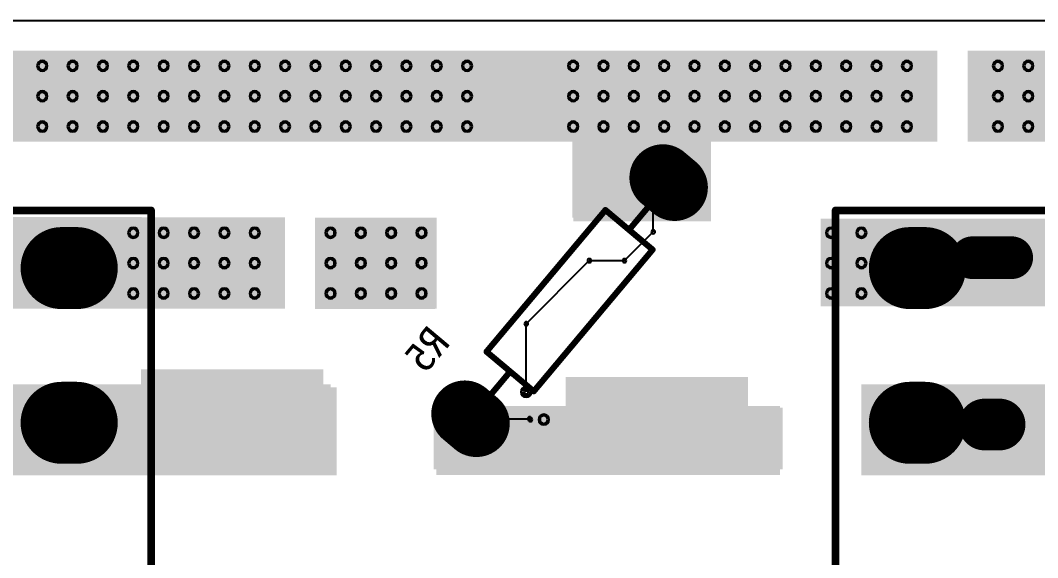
# Model space of a CAD drawing. Header units: inches. Extents: x 32166 to 66782, y 2386 to 7162.
# Drawn here: x 33277.6 to 33428.5, y 3013.9 to 3093.6 of the extents above; entities that cross this region are included whole.
import ezdxf

# ---------------------------------------------------------------- set-up
doc = ezdxf.new("R2010")
doc.units = ezdxf.units.IN
doc.header["$LTSCALE"] = 0.64311
doc.header["$MEASUREMENT"] = 0
for name, color, linetype in [('BOTTOMLAYER', 5, 'CONTINUOUS'), ('BOTTOMOVERLAY', 54, 'CONTINUOUS'), ('BOTTOMPASTE', 16, 'CONTINUOUS'), ('BOTTOMSOLDER', 6, 'CONTINUOUS'), ('KEEPOUTLAYER', 6, 'CONTINUOUS'), ('MULTILAYER', 9, 'CONTINUOUS')]:
    doc.layers.add(name, color=color, linetype=linetype)
doc.styles.get("Standard").update_dxf_attribs({"font": 'txt', "width": 0.8})

msp = doc.modelspace()

# ---------------------------------------------------------------- linework, layer by layer
at = {"layer": 'BOTTOMLAYER'}
for p, q in [((33371.48, 3062.18), (33371.48, 3067.11)), ((33367.22, 3057.91), (33371.48, 3062.18)), ((33352.64, 3048.55), (33362, 3057.91)), ((33362, 3057.91), (33367.22, 3057.91)), ((33352.64, 3038.43), (33352.64, 3048.55)), ((33352.64, 3038.43), (33352.64, 3038.43)), ((33344.38, 3034.46), (33353.14, 3034.46)), ((33353.14, 3034.46), (33353.27, 3034.33))]:
    msp.add_line(p, q, dxfattribs=at)
for points, const_width in [([(33374.63, 3068.76), (33372.91, 3070.21)], 9), ([(33370.97, 3067.55), (33372, 3066.68)], 2.25), ([(33283.72, 3056.81), (33285.97, 3056.81)], 11.25), ([(33409.54, 3056.81), (33411.79, 3056.81)], 11.25), ([(33424.66, 3058.35), (33418.81, 3058.35)], 5.4), ([(33283.72, 3033.86), (33285.97, 3033.86)], 11.25), ([(33345.24, 3033.74), (33343.52, 3035.19)], 9), ([(33409.54, 3033.86), (33411.79, 3033.86)], 11.25), ([(33422.86, 3033.6), (33420.61, 3033.6)], 6.75)]:
    msp.add_lwpolyline(points, dxfattribs=dict(at, const_width=const_width))
for points, const_width in [([(33374.35, 3071.93, 1), (33371.46, 3068.49, 1)], 4.5), ([(33376.07, 3070.49, 1), (33373.18, 3067.04, 1)], 4.5), ([(33371.33, 3067.98, 1), (33370.6, 3067.12, 1)], 1.12), ([(33372.36, 3067.11, 1), (33371.64, 3066.25, 1)], 1.12), ([(33286.53, 3056.81, 1), (33280.91, 3056.81, 1)], 5.63), ([(33288.78, 3056.81, 1), (33283.16, 3056.81, 1)], 5.63), ([(33412.35, 3056.81, 1), (33406.73, 3056.81, 1)], 5.63), ([(33414.6, 3056.81, 1), (33408.98, 3056.81, 1)], 5.63), ([(33418.81, 3059.7, 1), (33418.81, 3057, 1)], 2.7), ([(33424.66, 3059.7, 1), (33424.66, 3057, 1)], 2.7), ([(33286.53, 3033.86, 1), (33280.91, 3033.86, 1)], 5.63), ([(33288.78, 3033.86, 1), (33283.16, 3033.86, 1)], 5.63), ([(33344.96, 3036.91, 1), (33342.07, 3033.46, 1)], 4.5), ([(33412.35, 3033.86, 1), (33406.73, 3033.86, 1)], 5.63), ([(33414.6, 3033.86, 1), (33408.98, 3033.86, 1)], 5.63), ([(33346.69, 3035.46, 1), (33343.79, 3032.02, 1)], 4.5), ([(33420.61, 3035.29, 1), (33420.61, 3031.92, 1)], 3.37), ([(33422.86, 3035.29, 1), (33422.86, 3031.92, 1)], 3.37)]:
    msp.add_lwpolyline(points, format="xyb", close=True, dxfattribs=dict(at, const_width=const_width))
for centre, radius, start, end in [((33280.86, 3086.8), 0.562, 0, 180), ((33280.86, 3086.8), 0.562, 180, 0), ((33285.36, 3086.8), 0.562, 0, 180), ((33285.36, 3086.8), 0.562, 180, 0), ((33289.86, 3086.8), 0.562, 0, 180), ((33289.86, 3086.8), 0.562, 180, 0), ((33294.36, 3086.8), 0.562, 0, 180), ((33294.36, 3086.8), 0.562, 180, 0), ((33298.86, 3086.8), 0.562, 0, 180), ((33298.86, 3086.8), 0.562, 180, 0), ((33303.36, 3086.8), 0.562, 0, 180), ((33303.36, 3086.8), 0.562, 180, 0), ((33307.86, 3086.8), 0.562, 0, 180), ((33307.86, 3086.8), 0.562, 180, 0), ((33312.36, 3086.8), 0.562, 0, 180), ((33312.36, 3086.8), 0.562, 180, 0), ((33316.86, 3086.8), 0.562, 0, 180), ((33316.86, 3086.8), 0.562, 180, 0), ((33321.36, 3086.8), 0.562, 0, 180), ((33321.36, 3086.8), 0.562, 180, 0), ((33325.86, 3086.8), 0.562, 0, 180), ((33325.86, 3086.8), 0.562, 180, 0), ((33330.36, 3086.8), 0.562, 0, 180), ((33330.36, 3086.8), 0.562, 180, 0), ((33334.86, 3086.8), 0.562, 0, 180), ((33334.86, 3086.8), 0.562, 180, 0), ((33339.36, 3086.8), 0.562, 0, 180), ((33339.36, 3086.8), 0.562, 180, 0), ((33343.86, 3086.8), 0.562, 0, 180), ((33343.86, 3086.8), 0.562, 180, 0), ((33359.61, 3086.8), 0.562, 0, 180), ((33359.61, 3086.8), 0.562, 180, 0), ((33364.11, 3086.8), 0.562, 0, 180), ((33364.11, 3086.8), 0.562, 180, 0), ((33368.61, 3086.8), 0.562, 0, 180), ((33368.61, 3086.8), 0.562, 180, 0), ((33373.11, 3086.8), 0.562, 0, 180), ((33373.11, 3086.8), 0.562, 180, 0), ((33377.61, 3086.8), 0.562, 0, 180), ((33377.61, 3086.8), 0.562, 180, 0), ((33382.11, 3086.8), 0.562, 0, 180), ((33382.11, 3086.8), 0.562, 180, 0), ((33386.61, 3086.8), 0.562, 0, 180), ((33386.61, 3086.8), 0.562, 180, 0), ((33391.11, 3086.8), 0.562, 0, 180), ((33391.11, 3086.8), 0.562, 180, 0), ((33395.61, 3086.8), 0.562, 0, 180), ((33395.61, 3086.8), 0.562, 180, 0), ((33400.11, 3086.8), 0.562, 0, 180), ((33400.11, 3086.8), 0.562, 180, 0), ((33404.61, 3086.8), 0.562, 0, 180), ((33404.61, 3086.8), 0.562, 180, 0), ((33409.11, 3086.8), 0.562, 0, 180), ((33409.11, 3086.8), 0.562, 180, 0), ((33422.61, 3086.8), 0.562, 0, 180), ((33422.61, 3086.8), 0.562, 180, 0), ((33427.11, 3086.8), 0.562, 0, 180), ((33427.11, 3086.8), 0.562, 180, 0), ((33280.86, 3082.3), 0.562, 0, 180), ((33280.86, 3082.3), 0.562, 180, 0), ((33285.36, 3082.3), 0.562, 0, 180), ((33285.36, 3082.3), 0.562, 180, 0), ((33289.86, 3082.3), 0.562, 0, 180), ((33289.86, 3082.3), 0.562, 180, 0), ((33294.36, 3082.3), 0.562, 0, 180), ((33294.36, 3082.3), 0.562, 180, 0), ((33298.86, 3082.3), 0.562, 0, 180), ((33298.86, 3082.3), 0.562, 180, 0), ((33303.36, 3082.3), 0.562, 0, 180), ((33303.36, 3082.3), 0.562, 180, 0), ((33307.86, 3082.3), 0.562, 0, 180), ((33307.86, 3082.3), 0.562, 180, 0), ((33312.36, 3082.3), 0.562, 0, 180), ((33312.36, 3082.3), 0.562, 180, 0), ((33316.86, 3082.3), 0.562, 0, 180), ((33316.86, 3082.3), 0.562, 180, 0), ((33321.36, 3082.3), 0.562, 0, 180), ((33321.36, 3082.3), 0.562, 180, 0), ((33325.86, 3082.3), 0.562, 0, 180), ((33325.86, 3082.3), 0.562, 180, 0), ((33330.36, 3082.3), 0.562, 0, 180), ((33330.36, 3082.3), 0.562, 180, 0), ((33334.86, 3082.3), 0.562, 0, 180), ((33334.86, 3082.3), 0.562, 180, 0), ((33339.36, 3082.3), 0.562, 0, 180), ((33339.36, 3082.3), 0.562, 180, 0), ((33343.86, 3082.3), 0.562, 0, 180), ((33343.86, 3082.3), 0.562, 180, 0), ((33359.61, 3082.3), 0.562, 0, 180), ((33359.61, 3082.3), 0.562, 180, 0), ((33364.11, 3082.3), 0.562, 0, 180), ((33364.11, 3082.3), 0.562, 180, 0), ((33368.61, 3082.3), 0.562, 0, 180), ((33368.61, 3082.3), 0.562, 180, 0), ((33373.11, 3082.3), 0.562, 0, 180), ((33373.11, 3082.3), 0.562, 180, 0), ((33377.61, 3082.3), 0.562, 0, 180), ((33377.61, 3082.3), 0.562, 180, 0), ((33382.11, 3082.3), 0.562, 0, 180), ((33382.11, 3082.3), 0.562, 180, 0), ((33386.61, 3082.3), 0.562, 0, 180), ((33386.61, 3082.3), 0.562, 180, 0), ((33391.11, 3082.3), 0.562, 0, 180), ((33391.11, 3082.3), 0.562, 180, 0), ((33395.61, 3082.3), 0.562, 0, 180), ((33395.61, 3082.3), 0.562, 180, 0), ((33400.11, 3082.3), 0.562, 0, 180), ((33400.11, 3082.3), 0.562, 180, 0), ((33404.61, 3082.3), 0.562, 0, 180), ((33404.61, 3082.3), 0.562, 180, 0), ((33409.11, 3082.3), 0.562, 0, 180), ((33409.11, 3082.3), 0.562, 180, 0), ((33422.61, 3082.3), 0.562, 0, 180), ((33422.61, 3082.3), 0.562, 180, 0), ((33427.11, 3082.3), 0.562, 0, 180), ((33427.11, 3082.3), 0.562, 180, 0), ((33280.86, 3077.8), 0.562, 0, 180), ((33280.86, 3077.8), 0.562, 180, 0), ((33285.36, 3077.8), 0.562, 0, 180), ((33285.36, 3077.8), 0.562, 180, 0), ((33289.86, 3077.8), 0.562, 0, 180), ((33289.86, 3077.8), 0.562, 180, 0), ((33294.36, 3077.8), 0.562, 0, 180), ((33294.36, 3077.8), 0.562, 180, 0), ((33298.86, 3077.8), 0.562, 0, 180), ((33298.86, 3077.8), 0.562, 180, 0), ((33303.36, 3077.8), 0.562, 0, 180), ((33303.36, 3077.8), 0.562, 180, 0), ((33307.86, 3077.8), 0.562, 0, 180), ((33307.86, 3077.8), 0.562, 180, 0), ((33312.36, 3077.8), 0.562, 0, 180), ((33312.36, 3077.8), 0.562, 180, 0), ((33316.86, 3077.8), 0.562, 0, 180), ((33316.86, 3077.8), 0.562, 180, 0), ((33321.36, 3077.8), 0.562, 0, 180), ((33321.36, 3077.8), 0.562, 180, 0), ((33325.86, 3077.8), 0.562, 0, 180), ((33325.86, 3077.8), 0.562, 180, 0), ((33330.36, 3077.8), 0.562, 0, 180), ((33330.36, 3077.8), 0.562, 180, 0), ((33334.86, 3077.8), 0.562, 0, 180), ((33334.86, 3077.8), 0.562, 180, 0), ((33339.36, 3077.8), 0.562, 0, 180), ((33339.36, 3077.8), 0.562, 180, 0), ((33343.86, 3077.8), 0.562, 0, 180), ((33343.86, 3077.8), 0.562, 180, 0), ((33359.61, 3077.8), 0.562, 0, 180), ((33359.61, 3077.8), 0.562, 180, 0), ((33364.11, 3077.8), 0.562, 0, 180), ((33364.11, 3077.8), 0.562, 180, 0), ((33368.61, 3077.8), 0.562, 0, 180), ((33368.61, 3077.8), 0.562, 180, 0), ((33373.11, 3077.8), 0.562, 0, 180), ((33373.11, 3077.8), 0.562, 180, 0), ((33377.61, 3077.8), 0.562, 0, 180), ((33377.61, 3077.8), 0.562, 180, 0), ((33382.11, 3077.8), 0.562, 0, 180), ((33382.11, 3077.8), 0.562, 180, 0), ((33386.61, 3077.8), 0.562, 0, 180), ((33386.61, 3077.8), 0.562, 180, 0), ((33391.11, 3077.8), 0.562, 0, 180), ((33391.11, 3077.8), 0.562, 180, 0), ((33395.61, 3077.8), 0.562, 0, 180), ((33395.61, 3077.8), 0.562, 180, 0), ((33400.11, 3077.8), 0.562, 0, 180), ((33400.11, 3077.8), 0.562, 180, 0), ((33404.61, 3077.8), 0.562, 0, 180), ((33404.61, 3077.8), 0.562, 180, 0), ((33409.11, 3077.8), 0.562, 0, 180), ((33409.11, 3077.8), 0.562, 180, 0), ((33422.61, 3077.8), 0.562, 0, 180), ((33422.61, 3077.8), 0.562, 180, 0), ((33427.11, 3077.8), 0.562, 0, 180), ((33427.11, 3077.8), 0.562, 180, 0), ((33371.48, 3067.11), 0.286, 0, 180), ((33371.48, 3067.11), 0.286, 180, 0), ((33294.36, 3062.05), 0.562, 0, 180), ((33294.36, 3062.05), 0.562, 180, 0), ((33298.86, 3062.05), 0.562, 0, 180), ((33298.86, 3062.05), 0.562, 180, 0), ((33303.36, 3062.05), 0.562, 0, 180), ((33303.36, 3062.05), 0.562, 180, 0), ((33307.86, 3062.05), 0.562, 0, 180), ((33307.86, 3062.05), 0.562, 180, 0), ((33312.36, 3062.05), 0.562, 0, 180), ((33312.36, 3062.05), 0.562, 180, 0), ((33323.61, 3062.05), 0.562, 0, 180), ((33323.61, 3062.05), 0.562, 180, 0), ((33328.11, 3062.05), 0.562, 0, 180), ((33328.11, 3062.05), 0.562, 180, 0), ((33332.61, 3062.05), 0.562, 0, 180), ((33332.61, 3062.05), 0.562, 180, 0), ((33337.11, 3062.05), 0.562, 0, 180), ((33337.11, 3062.05), 0.562, 180, 0), ((33371.48, 3062.18), 0.286, 0, 180), ((33371.48, 3062.18), 0.286, 0, 180), ((33371.48, 3062.18), 0.286, 180, 0), ((33371.48, 3062.18), 0.286, 180, 0), ((33397.86, 3062.05), 0.562, 0, 180), ((33397.86, 3062.05), 0.562, 180, 0), ((33402.36, 3062.05), 0.562, 0, 180), ((33402.36, 3062.05), 0.562, 180, 0), ((33294.36, 3057.55), 0.562, 0, 180), ((33294.36, 3057.55), 0.562, 180, 0), ((33298.86, 3057.55), 0.562, 0, 180), ((33298.86, 3057.55), 0.562, 180, 0), ((33303.36, 3057.55), 0.562, 0, 180), ((33303.36, 3057.55), 0.562, 180, 0), ((33307.86, 3057.55), 0.562, 0, 180), ((33307.86, 3057.55), 0.562, 180, 0), ((33312.36, 3057.55), 0.562, 0, 180), ((33312.36, 3057.55), 0.562, 180, 0), ((33323.61, 3057.55), 0.562, 0, 180), ((33323.61, 3057.55), 0.562, 180, 0), ((33328.11, 3057.55), 0.562, 0, 180), ((33328.11, 3057.55), 0.562, 180, 0), ((33332.61, 3057.55), 0.562, 0, 180), ((33332.61, 3057.55), 0.562, 180, 0), ((33337.11, 3057.55), 0.562, 0, 180), ((33337.11, 3057.55), 0.562, 180, 0), ((33362, 3057.91), 0.286, 0, 180), ((33362, 3057.91), 0.286, 0, 180), ((33362, 3057.91), 0.286, 180, 0), ((33362, 3057.91), 0.286, 180, 0), ((33367.22, 3057.91), 0.286, 0, 180), ((33367.22, 3057.91), 0.286, 0, 180), ((33367.22, 3057.91), 0.286, 180, 0), ((33367.22, 3057.91), 0.286, 180, 0), ((33397.86, 3057.55), 0.562, 0, 180), ((33397.86, 3057.55), 0.562, 180, 0), ((33402.36, 3057.55), 0.562, 0, 180), ((33402.36, 3057.55), 0.562, 180, 0), ((33294.36, 3053.05), 0.562, 0, 180), ((33294.36, 3053.05), 0.562, 180, 0), ((33298.86, 3053.05), 0.562, 0, 180), ((33298.86, 3053.05), 0.562, 180, 0), ((33303.36, 3053.05), 0.562, 0, 180), ((33303.36, 3053.05), 0.562, 180, 0), ((33307.86, 3053.05), 0.562, 0, 180), ((33307.86, 3053.05), 0.562, 180, 0), ((33312.36, 3053.05), 0.562, 0, 180), ((33312.36, 3053.05), 0.562, 180, 0), ((33323.61, 3053.05), 0.562, 0, 180), ((33323.61, 3053.05), 0.562, 180, 0), ((33328.11, 3053.05), 0.562, 0, 180), ((33328.11, 3053.05), 0.562, 180, 0), ((33332.61, 3053.05), 0.562, 0, 180), ((33332.61, 3053.05), 0.562, 180, 0), ((33337.11, 3053.05), 0.562, 0, 180), ((33337.11, 3053.05), 0.562, 180, 0), ((33397.86, 3053.05), 0.562, 0, 180), ((33397.86, 3053.05), 0.562, 180, 0), ((33402.36, 3053.05), 0.562, 0, 180), ((33402.36, 3053.05), 0.562, 180, 0), ((33352.64, 3048.55), 0.286, 0, 180), ((33352.64, 3048.55), 0.286, 0, 180), ((33352.64, 3048.55), 0.286, 180, 0), ((33352.64, 3048.55), 0.286, 180, 0), ((33352.64, 3038.43), 0.562, 0, 180), ((33352.64, 3038.43), 0.562, 180, 0), ((33352.64, 3038.43), 0.286, 0, 180), ((33352.64, 3038.43), 0.286, 0, 180), ((33352.64, 3038.43), 0.286, 0, 180), ((33352.64, 3038.43), 0.286, 180, 0), ((33352.64, 3038.43), 0.286, 180, 0), ((33352.64, 3038.43), 0.286, 180, 0), ((33344.38, 3034.46), 0.286, 0, 180), ((33353.14, 3034.46), 0.286, 0, 180), ((33353.14, 3034.46), 0.286, 0, 180), ((33355.25, 3034.33), 0.562, 0, 180), ((33344.38, 3034.46), 0.286, 180, 0), ((33353.14, 3034.46), 0.286, 180, 0), ((33353.14, 3034.46), 0.286, 180, 0), ((33353.27, 3034.33), 0.286, 0, 180), ((33353.27, 3034.33), 0.286, 180, 0), ((33355.25, 3034.33), 0.562, 180, 0)]:
    msp.add_arc(centre, radius, start, end, dxfattribs=at)
for points in [[(32925.36, 3075.55), (33413.61, 3075.55), (32925.36, 3089.05), (33413.61, 3089.05)], [(33418.11, 3075.55), (33872.61, 3075.55), (33418.11, 3089.05), (33872.61, 3089.05)], [(33359.48, 3064.3), (33379.86, 3064.3), (33359.48, 3077.8), (33379.86, 3077.8)], [(33209.27, 3050.8), (33295.62, 3050.8), (33209.27, 3064.39), (33295.62, 3064.39)], [(33295.62, 3050.8), (33316.86, 3050.8), (33295.62, 3064.35), (33316.86, 3064.35)], [(33321.32, 3050.76), (33339.09, 3050.76), (33321.32, 3064.3), (33339.09, 3064.3)], [(33396.33, 3051.12), (33460.64, 3051.12), (33396.33, 3064.12), (33460.64, 3064.12)], [(33322.06, 3041.31), (33295.96, 3041.31), (33322.06, 3030.06), (33295.96, 3030.06)], [(33242.61, 3026.05), (33323.61, 3026.05), (33242.61, 3039.55), (33323.61, 3039.55)], [(33385.06, 3040.19), (33358.96, 3040.19), (33385.06, 3031.19), (33358.96, 3031.19)], [(33402.36, 3026.05), (33483.36, 3026.05), (33402.36, 3039.55), (33483.36, 3039.55)], [(33339.32, 3026.14), (33390.3, 3026.14), (33339.32, 3036.36), (33390.3, 3036.36)]]:
    msp.add_solid(points, dxfattribs=at)
at = {"layer": 'BOTTOMOVERLAY'}
for points, const_width in [([(33370.83, 3065.98), (33367.89, 3062.48)], 0.9), ([(33238.5, 3065.36), (33297, 3065.36)], 1.12), ([(33297, 2934.86), (33297, 3065.36)], 1.12), ([(33364.39, 3065.42), (33346.75, 3044.41)], 0.9), ([(33364.39, 3065.42), (33371.39, 3059.54)], 0.9), ([(33398.52, 2934.86), (33398.52, 3065.36)], 1.12), ([(33398.52, 3065.36), (33457.02, 3065.36)], 1.12), ([(33371.39, 3059.54), (33353.76, 3038.53)], 0.9), ([(33346.75, 3044.41), (33353.76, 3038.53)], 0.9), ([(33350.26, 3041.47), (33347.32, 3037.96)], 0.9)]:
    msp.add_lwpolyline(points, dxfattribs=dict(at, const_width=const_width))
for points, const_width in [([(33370.97, 3066.16, 1), (33370.68, 3065.81, 1)], 0.45), ([(33297.28, 3065.36, 1), (33296.72, 3065.36, 1)], 0.562), ([(33297.28, 3065.36, 1), (33296.72, 3065.36, 1)], 0.562), ([(33364.53, 3065.59, 1), (33364.24, 3065.25, 1)], 0.45), ([(33364.53, 3065.59, 1), (33364.24, 3065.25, 1)], 0.45), ([(33398.8, 3065.36, 1), (33398.24, 3065.36, 1)], 0.562), ([(33398.8, 3065.36, 1), (33398.24, 3065.36, 1)], 0.562), ([(33368.03, 3062.65, 1), (33367.74, 3062.31, 1)], 0.45), ([(33371.54, 3059.71, 1), (33371.25, 3059.37, 1)], 0.45), ([(33371.54, 3059.71, 1), (33371.25, 3059.37, 1)], 0.45), ([(33346.9, 3044.58, 1), (33346.61, 3044.23, 1)], 0.45), ([(33346.9, 3044.58, 1), (33346.61, 3044.23, 1)], 0.45), ([(33350.4, 3041.64, 1), (33350.11, 3041.29, 1)], 0.45), ([(33347.46, 3038.14, 1), (33347.17, 3037.79, 1)], 0.45), ([(33353.9, 3038.7, 1), (33353.61, 3038.36, 1)], 0.45), ([(33353.9, 3038.7, 1), (33353.61, 3038.36, 1)], 0.45)]:
    msp.add_lwpolyline(points, format="xyb", close=True, dxfattribs=dict(at, const_width=const_width))
at = {"layer": 'BOTTOMPASTE'}
for points, const_width in [([(33374.63, 3068.76), (33372.91, 3070.21)], 9), ([(33370.97, 3067.55), (33372, 3066.68)], 2.25)]:
    msp.add_lwpolyline(points, dxfattribs=dict(at, const_width=const_width))
for points, const_width in [([(33374.35, 3071.93, 1), (33371.46, 3068.49, 1)], 4.5), ([(33376.07, 3070.49, 1), (33373.18, 3067.04, 1)], 4.5), ([(33371.33, 3067.98, 1), (33370.6, 3067.12, 1)], 1.12), ([(33372.36, 3067.11, 1), (33371.64, 3066.25, 1)], 1.12)]:
    msp.add_lwpolyline(points, format="xyb", close=True, dxfattribs=dict(at, const_width=const_width))
at = {"layer": 'BOTTOMSOLDER'}
for points, const_width in [([(33374.63, 3068.76), (33372.91, 3070.21)], 9.91), ([(33370.97, 3067.55), (33372, 3066.68)], 3.16), ([(33283.72, 3056.81), (33285.97, 3056.81)], 12.16), ([(33409.54, 3056.81), (33411.79, 3056.81)], 12.16), ([(33424.66, 3058.35), (33418.81, 3058.35)], 6.31), ([(33283.72, 3033.86), (33285.97, 3033.86)], 12.16), ([(33345.24, 3033.74), (33343.52, 3035.19)], 9.91), ([(33409.54, 3033.86), (33411.79, 3033.86)], 12.16), ([(33422.86, 3033.6), (33420.61, 3033.6)], 7.66)]:
    msp.add_lwpolyline(points, dxfattribs=dict(at, const_width=const_width))
for points, const_width in [([(33374.5, 3072.11, 1), (33371.31, 3068.31, 1)], 4.96), ([(33376.22, 3070.66, 1), (33373.04, 3066.86, 1)], 4.96), ([(33371.47, 3068.15, 1), (33370.46, 3066.94, 1)], 1.58), ([(33372.51, 3067.29, 1), (33371.49, 3066.07, 1)], 1.58), ([(33286.76, 3056.81, 1), (33280.68, 3056.81, 1)], 6.08), ([(33289.01, 3056.81, 1), (33282.93, 3056.81, 1)], 6.08), ([(33412.58, 3056.81, 1), (33406.5, 3056.81, 1)], 6.08), ([(33414.83, 3056.81, 1), (33408.75, 3056.81, 1)], 6.08), ([(33418.81, 3059.93, 1), (33418.81, 3056.77, 1)], 3.16), ([(33424.66, 3059.93, 1), (33424.66, 3056.77, 1)], 3.16), ([(33286.76, 3033.86, 1), (33280.68, 3033.86, 1)], 6.08), ([(33289.01, 3033.86, 1), (33282.93, 3033.86, 1)], 6.08), ([(33345.11, 3037.08, 1), (33341.92, 3033.29, 1)], 4.96), ([(33412.58, 3033.86, 1), (33406.5, 3033.86, 1)], 6.08), ([(33414.83, 3033.86, 1), (33408.75, 3033.86, 1)], 6.08), ([(33346.83, 3035.64, 1), (33343.65, 3031.84, 1)], 4.96), ([(33420.61, 3035.52, 1), (33420.61, 3031.69, 1)], 3.83), ([(33422.86, 3035.52, 1), (33422.86, 3031.69, 1)], 3.83)]:
    msp.add_lwpolyline(points, format="xyb", close=True, dxfattribs=dict(at, const_width=const_width))
for centre, start, end in [((33280.86, 3086.8), 0, 180), ((33285.36, 3086.8), 0, 180), ((33289.86, 3086.8), 0, 180), ((33294.36, 3086.8), 0, 180), ((33298.86, 3086.8), 0, 180), ((33303.36, 3086.8), 0, 180), ((33307.86, 3086.8), 0, 180), ((33312.36, 3086.8), 0, 180), ((33316.86, 3086.8), 0, 180), ((33321.36, 3086.8), 0, 180), ((33325.86, 3086.8), 0, 180), ((33330.36, 3086.8), 0, 180), ((33334.86, 3086.8), 0, 180), ((33339.36, 3086.8), 0, 180), ((33343.86, 3086.8), 0, 180), ((33359.61, 3086.8), 0, 180), ((33364.11, 3086.8), 0, 180), ((33368.61, 3086.8), 0, 180), ((33373.11, 3086.8), 0, 180), ((33377.61, 3086.8), 0, 180), ((33382.11, 3086.8), 0, 180), ((33386.61, 3086.8), 0, 180), ((33391.11, 3086.8), 0, 180), ((33395.61, 3086.8), 0, 180), ((33400.11, 3086.8), 0, 180), ((33404.61, 3086.8), 0, 180), ((33409.11, 3086.8), 0, 180), ((33422.61, 3086.8), 0, 180), ((33427.11, 3086.8), 0, 180), ((33280.86, 3086.8), 180, 0), ((33285.36, 3086.8), 180, 0), ((33289.86, 3086.8), 180, 0), ((33294.36, 3086.8), 180, 0), ((33298.86, 3086.8), 180, 0), ((33303.36, 3086.8), 180, 0), ((33307.86, 3086.8), 180, 0), ((33312.36, 3086.8), 180, 0), ((33316.86, 3086.8), 180, 0), ((33321.36, 3086.8), 180, 0), ((33325.86, 3086.8), 180, 0), ((33330.36, 3086.8), 180, 0), ((33334.86, 3086.8), 180, 0), ((33339.36, 3086.8), 180, 0), ((33343.86, 3086.8), 180, 0), ((33359.61, 3086.8), 180, 0), ((33364.11, 3086.8), 180, 0), ((33368.61, 3086.8), 180, 0), ((33373.11, 3086.8), 180, 0), ((33377.61, 3086.8), 180, 0), ((33382.11, 3086.8), 180, 0), ((33386.61, 3086.8), 180, 0), ((33391.11, 3086.8), 180, 0), ((33395.61, 3086.8), 180, 0), ((33400.11, 3086.8), 180, 0), ((33404.61, 3086.8), 180, 0), ((33409.11, 3086.8), 180, 0), ((33422.61, 3086.8), 180, 0), ((33427.11, 3086.8), 180, 0), ((33280.86, 3082.3), 0, 180), ((33285.36, 3082.3), 0, 180), ((33289.86, 3082.3), 0, 180), ((33294.36, 3082.3), 0, 180), ((33298.86, 3082.3), 0, 180), ((33303.36, 3082.3), 0, 180), ((33307.86, 3082.3), 0, 180), ((33312.36, 3082.3), 0, 180), ((33316.86, 3082.3), 0, 180), ((33321.36, 3082.3), 0, 180), ((33325.86, 3082.3), 0, 180), ((33330.36, 3082.3), 0, 180), ((33334.86, 3082.3), 0, 180), ((33339.36, 3082.3), 0, 180), ((33343.86, 3082.3), 0, 180), ((33359.61, 3082.3), 0, 180), ((33364.11, 3082.3), 0, 180), ((33368.61, 3082.3), 0, 180), ((33373.11, 3082.3), 0, 180), ((33377.61, 3082.3), 0, 180), ((33382.11, 3082.3), 0, 180), ((33386.61, 3082.3), 0, 180), ((33391.11, 3082.3), 0, 180), ((33395.61, 3082.3), 0, 180), ((33400.11, 3082.3), 0, 180), ((33404.61, 3082.3), 0, 180), ((33409.11, 3082.3), 0, 180), ((33422.61, 3082.3), 0, 180), ((33427.11, 3082.3), 0, 180), ((33280.86, 3082.3), 180, 0), ((33285.36, 3082.3), 180, 0), ((33289.86, 3082.3), 180, 0), ((33294.36, 3082.3), 180, 0), ((33298.86, 3082.3), 180, 0), ((33303.36, 3082.3), 180, 0), ((33307.86, 3082.3), 180, 0), ((33312.36, 3082.3), 180, 0), ((33316.86, 3082.3), 180, 0), ((33321.36, 3082.3), 180, 0), ((33325.86, 3082.3), 180, 0), ((33330.36, 3082.3), 180, 0), ((33334.86, 3082.3), 180, 0), ((33339.36, 3082.3), 180, 0), ((33343.86, 3082.3), 180, 0), ((33359.61, 3082.3), 180, 0), ((33364.11, 3082.3), 180, 0), ((33368.61, 3082.3), 180, 0), ((33373.11, 3082.3), 180, 0), ((33377.61, 3082.3), 180, 0), ((33382.11, 3082.3), 180, 0), ((33386.61, 3082.3), 180, 0), ((33391.11, 3082.3), 180, 0), ((33395.61, 3082.3), 180, 0), ((33400.11, 3082.3), 180, 0), ((33404.61, 3082.3), 180, 0), ((33409.11, 3082.3), 180, 0), ((33422.61, 3082.3), 180, 0), ((33427.11, 3082.3), 180, 0), ((33280.86, 3077.8), 0, 180), ((33285.36, 3077.8), 0, 180), ((33289.86, 3077.8), 0, 180), ((33294.36, 3077.8), 0, 180), ((33298.86, 3077.8), 0, 180), ((33303.36, 3077.8), 0, 180), ((33307.86, 3077.8), 0, 180), ((33312.36, 3077.8), 0, 180), ((33316.86, 3077.8), 0, 180), ((33321.36, 3077.8), 0, 180), ((33325.86, 3077.8), 0, 180), ((33330.36, 3077.8), 0, 180), ((33334.86, 3077.8), 0, 180), ((33339.36, 3077.8), 0, 180), ((33343.86, 3077.8), 0, 180), ((33359.61, 3077.8), 0, 180), ((33364.11, 3077.8), 0, 180), ((33368.61, 3077.8), 0, 180), ((33373.11, 3077.8), 0, 180), ((33377.61, 3077.8), 0, 180), ((33382.11, 3077.8), 0, 180), ((33386.61, 3077.8), 0, 180), ((33391.11, 3077.8), 0, 180), ((33395.61, 3077.8), 0, 180), ((33400.11, 3077.8), 0, 180), ((33404.61, 3077.8), 0, 180), ((33409.11, 3077.8), 0, 180), ((33422.61, 3077.8), 0, 180), ((33427.11, 3077.8), 0, 180), ((33280.86, 3077.8), 180, 0), ((33285.36, 3077.8), 180, 0), ((33289.86, 3077.8), 180, 0), ((33294.36, 3077.8), 180, 0), ((33298.86, 3077.8), 180, 0), ((33303.36, 3077.8), 180, 0), ((33307.86, 3077.8), 180, 0), ((33312.36, 3077.8), 180, 0), ((33316.86, 3077.8), 180, 0), ((33321.36, 3077.8), 180, 0), ((33325.86, 3077.8), 180, 0), ((33330.36, 3077.8), 180, 0), ((33334.86, 3077.8), 180, 0), ((33339.36, 3077.8), 180, 0), ((33343.86, 3077.8), 180, 0), ((33359.61, 3077.8), 180, 0), ((33364.11, 3077.8), 180, 0), ((33368.61, 3077.8), 180, 0), ((33373.11, 3077.8), 180, 0), ((33377.61, 3077.8), 180, 0), ((33382.11, 3077.8), 180, 0), ((33386.61, 3077.8), 180, 0), ((33391.11, 3077.8), 180, 0), ((33395.61, 3077.8), 180, 0), ((33400.11, 3077.8), 180, 0), ((33404.61, 3077.8), 180, 0), ((33409.11, 3077.8), 180, 0), ((33422.61, 3077.8), 180, 0), ((33427.11, 3077.8), 180, 0), ((33294.36, 3062.05), 0, 180), ((33294.36, 3062.05), 180, 0), ((33298.86, 3062.05), 0, 180), ((33298.86, 3062.05), 180, 0), ((33303.36, 3062.05), 0, 180), ((33303.36, 3062.05), 180, 0), ((33307.86, 3062.05), 0, 180), ((33307.86, 3062.05), 180, 0), ((33312.36, 3062.05), 0, 180), ((33312.36, 3062.05), 180, 0), ((33323.61, 3062.05), 0, 180), ((33323.61, 3062.05), 180, 0), ((33328.11, 3062.05), 0, 180), ((33328.11, 3062.05), 180, 0), ((33332.61, 3062.05), 0, 180), ((33332.61, 3062.05), 180, 0), ((33337.11, 3062.05), 0, 180), ((33337.11, 3062.05), 180, 0), ((33397.86, 3062.05), 0, 180), ((33397.86, 3062.05), 180, 0), ((33402.36, 3062.05), 0, 180), ((33402.36, 3062.05), 180, 0), ((33294.36, 3057.55), 0, 180), ((33294.36, 3057.55), 180, 0), ((33298.86, 3057.55), 0, 180), ((33298.86, 3057.55), 180, 0), ((33303.36, 3057.55), 0, 180), ((33303.36, 3057.55), 180, 0), ((33307.86, 3057.55), 0, 180), ((33307.86, 3057.55), 180, 0), ((33312.36, 3057.55), 0, 180), ((33312.36, 3057.55), 180, 0), ((33323.61, 3057.55), 0, 180), ((33323.61, 3057.55), 180, 0), ((33328.11, 3057.55), 0, 180), ((33328.11, 3057.55), 180, 0), ((33332.61, 3057.55), 0, 180), ((33332.61, 3057.55), 180, 0), ((33337.11, 3057.55), 0, 180), ((33337.11, 3057.55), 180, 0), ((33397.86, 3057.55), 0, 180), ((33397.86, 3057.55), 180, 0), ((33402.36, 3057.55), 0, 180), ((33402.36, 3057.55), 180, 0), ((33294.36, 3053.05), 0, 180), ((33294.36, 3053.05), 180, 0), ((33298.86, 3053.05), 0, 180), ((33298.86, 3053.05), 180, 0), ((33303.36, 3053.05), 0, 180), ((33303.36, 3053.05), 180, 0), ((33307.86, 3053.05), 0, 180), ((33307.86, 3053.05), 180, 0), ((33312.36, 3053.05), 0, 180), ((33312.36, 3053.05), 180, 0), ((33323.61, 3053.05), 0, 180), ((33323.61, 3053.05), 180, 0), ((33328.11, 3053.05), 0, 180), ((33328.11, 3053.05), 180, 0), ((33332.61, 3053.05), 0, 180), ((33332.61, 3053.05), 180, 0), ((33337.11, 3053.05), 0, 180), ((33337.11, 3053.05), 180, 0), ((33397.86, 3053.05), 0, 180), ((33397.86, 3053.05), 180, 0), ((33402.36, 3053.05), 0, 180), ((33402.36, 3053.05), 180, 0), ((33352.64, 3038.43), 0, 180), ((33352.64, 3038.43), 180, 0), ((33355.25, 3034.33), 0, 180), ((33355.25, 3034.33), 180, 0)]:
    msp.add_arc(centre, 0.791, start, end, dxfattribs=at)
for points in [[(32925.36, 3075.55), (33413.61, 3075.55), (32925.36, 3089.05), (33413.61, 3089.05)], [(33418.11, 3076), (33872.61, 3076), (33418.11, 3089.05), (33872.61, 3089.05)], [(33359.61, 3063.76), (33380.04, 3063.76), (33359.61, 3077.8), (33380.04, 3077.8)], [(33292.11, 3050.8), (33316.86, 3050.8), (33292.11, 3064.3), (33316.86, 3064.3)], [(33321.36, 3050.8), (33339.36, 3050.8), (33321.36, 3064.3), (33339.36, 3064.3)], [(33322.52, 3041.77), (33295.5, 3041.77), (33322.52, 3029.61), (33295.5, 3029.61)], [(33385.52, 3040.64), (33358.5, 3040.64), (33385.52, 3030.73), (33358.5, 3030.73)], [(33242.61, 3026.05), (33324.51, 3026.05), (33242.61, 3039.1), (33324.51, 3039.1)], [(33402.36, 3026.95), (33482.91, 3026.95), (33402.36, 3039.1), (33482.91, 3039.1)], [(33338.91, 3026.95), (33390.66, 3026.95), (33338.91, 3036.09), (33390.66, 3036.09)]]:
    msp.add_solid(points, dxfattribs=at)
at = {"layer": 'KEEPOUTLAYER'}
msp.add_line((32666.61, 3093.55), (34174.11, 3093.55), dxfattribs=at)
at = {"layer": 'MULTILAYER'}
for points, const_width in [([(33283.72, 3056.81), (33285.97, 3056.81)], 11.25), ([(33409.54, 3056.81), (33411.79, 3056.81)], 11.25), ([(33424.66, 3058.35), (33418.81, 3058.35)], 5.4), ([(33283.72, 3033.86), (33285.97, 3033.86)], 11.25), ([(33345.24, 3033.74), (33343.52, 3035.19)], 9), ([(33409.54, 3033.86), (33411.79, 3033.86)], 11.25), ([(33422.86, 3033.6), (33420.61, 3033.6)], 6.75)]:
    msp.add_lwpolyline(points, dxfattribs=dict(at, const_width=const_width))
for points, const_width in [([(33286.53, 3056.81, 1), (33280.91, 3056.81, 1)], 5.63), ([(33288.78, 3056.81, 1), (33283.16, 3056.81, 1)], 5.63), ([(33412.35, 3056.81, 1), (33406.73, 3056.81, 1)], 5.63), ([(33414.6, 3056.81, 1), (33408.98, 3056.81, 1)], 5.63), ([(33418.81, 3059.7, 1), (33418.81, 3057, 1)], 2.7), ([(33424.66, 3059.7, 1), (33424.66, 3057, 1)], 2.7), ([(33286.53, 3033.86, 1), (33280.91, 3033.86, 1)], 5.63), ([(33288.78, 3033.86, 1), (33283.16, 3033.86, 1)], 5.63), ([(33344.96, 3036.91, 1), (33342.07, 3033.46, 1)], 4.5), ([(33412.35, 3033.86, 1), (33406.73, 3033.86, 1)], 5.63), ([(33414.6, 3033.86, 1), (33408.98, 3033.86, 1)], 5.63), ([(33346.69, 3035.46, 1), (33343.79, 3032.02, 1)], 4.5), ([(33420.61, 3035.29, 1), (33420.61, 3031.92, 1)], 3.37), ([(33422.86, 3035.29, 1), (33422.86, 3031.92, 1)], 3.37)]:
    msp.add_lwpolyline(points, format="xyb", close=True, dxfattribs=dict(at, const_width=const_width))
for centre, start, end in [((33280.86, 3086.8), 0, 180), ((33280.86, 3086.8), 180, 0), ((33285.36, 3086.8), 0, 180), ((33285.36, 3086.8), 180, 0), ((33289.86, 3086.8), 0, 180), ((33289.86, 3086.8), 180, 0), ((33294.36, 3086.8), 0, 180), ((33294.36, 3086.8), 180, 0), ((33298.86, 3086.8), 0, 180), ((33298.86, 3086.8), 180, 0), ((33303.36, 3086.8), 0, 180), ((33303.36, 3086.8), 180, 0), ((33307.86, 3086.8), 0, 180), ((33307.86, 3086.8), 180, 0), ((33312.36, 3086.8), 0, 180), ((33312.36, 3086.8), 180, 0), ((33316.86, 3086.8), 0, 180), ((33316.86, 3086.8), 180, 0), ((33321.36, 3086.8), 0, 180), ((33321.36, 3086.8), 180, 0), ((33325.86, 3086.8), 0, 180), ((33325.86, 3086.8), 180, 0), ((33330.36, 3086.8), 0, 180), ((33330.36, 3086.8), 180, 0), ((33334.86, 3086.8), 0, 180), ((33334.86, 3086.8), 180, 0), ((33339.36, 3086.8), 0, 180), ((33339.36, 3086.8), 180, 0), ((33343.86, 3086.8), 0, 180), ((33343.86, 3086.8), 180, 0), ((33359.61, 3086.8), 0, 180), ((33359.61, 3086.8), 180, 0), ((33364.11, 3086.8), 0, 180), ((33364.11, 3086.8), 180, 0), ((33368.61, 3086.8), 0, 180), ((33368.61, 3086.8), 180, 0), ((33373.11, 3086.8), 0, 180), ((33373.11, 3086.8), 180, 0), ((33377.61, 3086.8), 0, 180), ((33377.61, 3086.8), 180, 0), ((33382.11, 3086.8), 0, 180), ((33382.11, 3086.8), 180, 0), ((33386.61, 3086.8), 0, 180), ((33386.61, 3086.8), 180, 0), ((33391.11, 3086.8), 0, 180), ((33391.11, 3086.8), 180, 0), ((33395.61, 3086.8), 0, 180), ((33395.61, 3086.8), 180, 0), ((33400.11, 3086.8), 0, 180), ((33400.11, 3086.8), 180, 0), ((33404.61, 3086.8), 0, 180), ((33404.61, 3086.8), 180, 0), ((33409.11, 3086.8), 0, 180), ((33409.11, 3086.8), 180, 0), ((33422.61, 3086.8), 0, 180), ((33422.61, 3086.8), 180, 0), ((33427.11, 3086.8), 0, 180), ((33427.11, 3086.8), 180, 0), ((33280.86, 3082.3), 0, 180), ((33280.86, 3082.3), 180, 0), ((33285.36, 3082.3), 0, 180), ((33285.36, 3082.3), 180, 0), ((33289.86, 3082.3), 0, 180), ((33289.86, 3082.3), 180, 0), ((33294.36, 3082.3), 0, 180), ((33294.36, 3082.3), 180, 0), ((33298.86, 3082.3), 0, 180), ((33298.86, 3082.3), 180, 0), ((33303.36, 3082.3), 0, 180), ((33303.36, 3082.3), 180, 0), ((33307.86, 3082.3), 0, 180), ((33307.86, 3082.3), 180, 0), ((33312.36, 3082.3), 0, 180), ((33312.36, 3082.3), 180, 0), ((33316.86, 3082.3), 0, 180), ((33316.86, 3082.3), 180, 0), ((33321.36, 3082.3), 0, 180), ((33321.36, 3082.3), 180, 0), ((33325.86, 3082.3), 0, 180), ((33325.86, 3082.3), 180, 0), ((33330.36, 3082.3), 0, 180), ((33330.36, 3082.3), 180, 0), ((33334.86, 3082.3), 0, 180), ((33334.86, 3082.3), 180, 0), ((33339.36, 3082.3), 0, 180), ((33339.36, 3082.3), 180, 0), ((33343.86, 3082.3), 0, 180), ((33343.86, 3082.3), 180, 0), ((33359.61, 3082.3), 0, 180), ((33359.61, 3082.3), 180, 0), ((33364.11, 3082.3), 0, 180), ((33364.11, 3082.3), 180, 0), ((33368.61, 3082.3), 0, 180), ((33368.61, 3082.3), 180, 0), ((33373.11, 3082.3), 0, 180), ((33373.11, 3082.3), 180, 0), ((33377.61, 3082.3), 0, 180), ((33377.61, 3082.3), 180, 0), ((33382.11, 3082.3), 0, 180), ((33382.11, 3082.3), 180, 0), ((33386.61, 3082.3), 0, 180), ((33386.61, 3082.3), 180, 0), ((33391.11, 3082.3), 0, 180), ((33391.11, 3082.3), 180, 0), ((33395.61, 3082.3), 0, 180), ((33395.61, 3082.3), 180, 0), ((33400.11, 3082.3), 0, 180), ((33400.11, 3082.3), 180, 0), ((33404.61, 3082.3), 0, 180), ((33404.61, 3082.3), 180, 0), ((33409.11, 3082.3), 0, 180), ((33409.11, 3082.3), 180, 0), ((33422.61, 3082.3), 0, 180), ((33422.61, 3082.3), 180, 0), ((33427.11, 3082.3), 0, 180), ((33427.11, 3082.3), 180, 0), ((33280.86, 3077.8), 0, 180), ((33280.86, 3077.8), 180, 0), ((33285.36, 3077.8), 0, 180), ((33285.36, 3077.8), 180, 0), ((33289.86, 3077.8), 0, 180), ((33289.86, 3077.8), 180, 0), ((33294.36, 3077.8), 0, 180), ((33294.36, 3077.8), 180, 0), ((33298.86, 3077.8), 0, 180), ((33298.86, 3077.8), 180, 0), ((33303.36, 3077.8), 0, 180), ((33303.36, 3077.8), 180, 0), ((33307.86, 3077.8), 0, 180), ((33307.86, 3077.8), 180, 0), ((33312.36, 3077.8), 0, 180), ((33312.36, 3077.8), 180, 0), ((33316.86, 3077.8), 0, 180), ((33316.86, 3077.8), 180, 0), ((33321.36, 3077.8), 0, 180), ((33321.36, 3077.8), 180, 0), ((33325.86, 3077.8), 0, 180), ((33325.86, 3077.8), 180, 0), ((33330.36, 3077.8), 0, 180), ((33330.36, 3077.8), 180, 0), ((33334.86, 3077.8), 0, 180), ((33334.86, 3077.8), 180, 0), ((33339.36, 3077.8), 0, 180), ((33339.36, 3077.8), 180, 0), ((33343.86, 3077.8), 0, 180), ((33343.86, 3077.8), 180, 0), ((33359.61, 3077.8), 0, 180), ((33359.61, 3077.8), 180, 0), ((33364.11, 3077.8), 0, 180), ((33364.11, 3077.8), 180, 0), ((33368.61, 3077.8), 0, 180), ((33368.61, 3077.8), 180, 0), ((33373.11, 3077.8), 0, 180), ((33373.11, 3077.8), 180, 0), ((33377.61, 3077.8), 0, 180), ((33377.61, 3077.8), 180, 0), ((33382.11, 3077.8), 0, 180), ((33382.11, 3077.8), 180, 0), ((33386.61, 3077.8), 0, 180), ((33386.61, 3077.8), 180, 0), ((33391.11, 3077.8), 0, 180), ((33391.11, 3077.8), 180, 0), ((33395.61, 3077.8), 0, 180), ((33395.61, 3077.8), 180, 0), ((33400.11, 3077.8), 0, 180), ((33400.11, 3077.8), 180, 0), ((33404.61, 3077.8), 0, 180), ((33404.61, 3077.8), 180, 0), ((33409.11, 3077.8), 0, 180), ((33409.11, 3077.8), 180, 0), ((33422.61, 3077.8), 0, 180), ((33422.61, 3077.8), 180, 0), ((33427.11, 3077.8), 0, 180), ((33427.11, 3077.8), 180, 0), ((33294.36, 3062.05), 0, 180), ((33294.36, 3062.05), 180, 0), ((33298.86, 3062.05), 0, 180), ((33298.86, 3062.05), 180, 0), ((33303.36, 3062.05), 0, 180), ((33303.36, 3062.05), 180, 0), ((33307.86, 3062.05), 0, 180), ((33307.86, 3062.05), 180, 0), ((33312.36, 3062.05), 0, 180), ((33312.36, 3062.05), 180, 0), ((33323.61, 3062.05), 0, 180), ((33323.61, 3062.05), 180, 0), ((33328.11, 3062.05), 0, 180), ((33328.11, 3062.05), 180, 0), ((33332.61, 3062.05), 0, 180), ((33332.61, 3062.05), 180, 0), ((33337.11, 3062.05), 0, 180), ((33337.11, 3062.05), 180, 0), ((33397.86, 3062.05), 0, 180), ((33397.86, 3062.05), 180, 0), ((33402.36, 3062.05), 0, 180), ((33402.36, 3062.05), 180, 0), ((33294.36, 3057.55), 0, 180), ((33294.36, 3057.55), 180, 0), ((33298.86, 3057.55), 0, 180), ((33298.86, 3057.55), 180, 0), ((33303.36, 3057.55), 0, 180), ((33303.36, 3057.55), 180, 0), ((33307.86, 3057.55), 0, 180), ((33307.86, 3057.55), 180, 0), ((33312.36, 3057.55), 0, 180), ((33312.36, 3057.55), 180, 0), ((33323.61, 3057.55), 0, 180), ((33323.61, 3057.55), 180, 0), ((33328.11, 3057.55), 0, 180), ((33328.11, 3057.55), 180, 0), ((33332.61, 3057.55), 0, 180), ((33332.61, 3057.55), 180, 0), ((33337.11, 3057.55), 0, 180), ((33337.11, 3057.55), 180, 0), ((33397.86, 3057.55), 0, 180), ((33397.86, 3057.55), 180, 0), ((33402.36, 3057.55), 0, 180), ((33402.36, 3057.55), 180, 0), ((33294.36, 3053.05), 0, 180), ((33294.36, 3053.05), 180, 0), ((33298.86, 3053.05), 0, 180), ((33298.86, 3053.05), 180, 0), ((33303.36, 3053.05), 0, 180), ((33303.36, 3053.05), 180, 0), ((33307.86, 3053.05), 0, 180), ((33307.86, 3053.05), 180, 0), ((33312.36, 3053.05), 0, 180), ((33312.36, 3053.05), 180, 0), ((33323.61, 3053.05), 0, 180), ((33323.61, 3053.05), 180, 0), ((33328.11, 3053.05), 0, 180), ((33328.11, 3053.05), 180, 0), ((33332.61, 3053.05), 0, 180), ((33332.61, 3053.05), 180, 0), ((33337.11, 3053.05), 0, 180), ((33337.11, 3053.05), 180, 0), ((33397.86, 3053.05), 0, 180), ((33397.86, 3053.05), 180, 0), ((33402.36, 3053.05), 0, 180), ((33402.36, 3053.05), 180, 0), ((33352.64, 3038.43), 0, 180), ((33352.64, 3038.43), 180, 0), ((33355.25, 3034.33), 0, 180), ((33355.25, 3034.33), 180, 0)]:
    msp.add_arc(centre, 0.562, start, end, dxfattribs=at)
for points in [[(33322.06, 3041.31), (33295.96, 3041.31), (33322.06, 3030.06), (33295.96, 3030.06)], [(33385.06, 3040.19), (33358.96, 3040.19), (33385.06, 3031.19), (33358.96, 3031.19)]]:
    msp.add_solid(points, dxfattribs=at)

# ---------------------------------------------------------------- texts
at = {"layer": 'BOTTOMOVERLAY', "text_generation_flag": 2}
msp.add_text('R5', height=4.5, rotation=50, dxfattribs=at).set_placement((33341.57, 3045.67))

doc.saveas('drawing.dxf')
